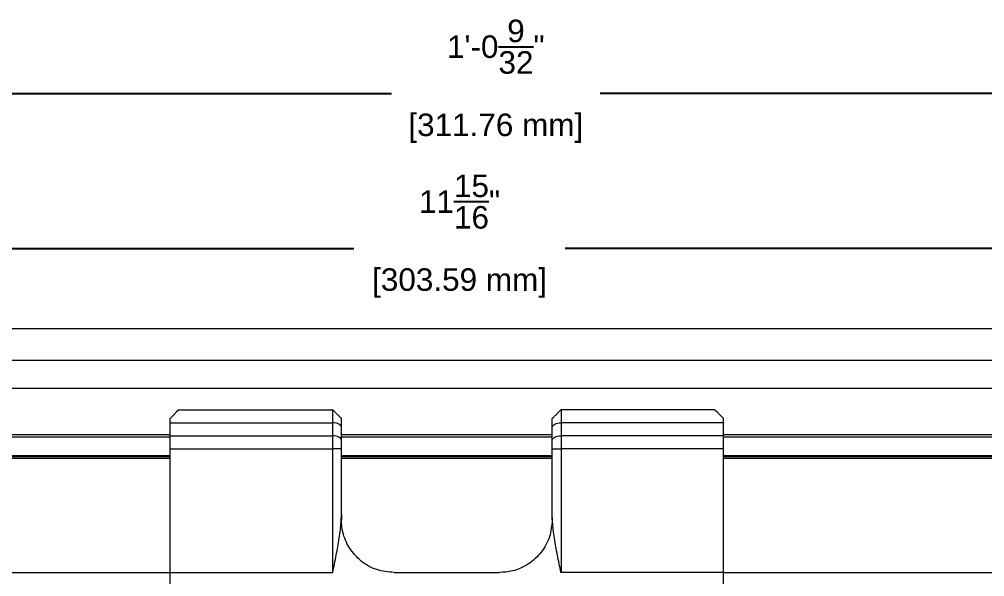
# Model space of a CAD drawing. Header units: inches. Extents: x 0 to 17, y 0 to 10.3.
# Drawn here: x 4.231 to 8.516, y 7.827 to 10.301 of the extents above; entities that cross this region are included whole.
import ezdxf

# ---------------------------------------------------------------- set-up
doc = ezdxf.new("R2010")
doc.units = ezdxf.units.IN
doc.header["$MEASUREMENT"] = 0
doc.layers.add('Dim', color=1, linetype='Continuous', lineweight=25)
doc.layers.add('MCG', color=7, linetype='Continuous')
doc.styles.get("Standard").update_dxf_attribs({"font": 'Arial.ttf'})
doc.dimstyles.new('.1 DIM', dxfattribs={"dimscale": 0, "dimtxt": 0.1, "dimasz": 0.1, "dimexe": 0.18, "dimexo": 0.0625, "dimgap": 0.09, "dimtad": 0, "dimtih": 1, "dimtoh": 1, "dimdec": 5, "dimzin": 0, "dimdsep": 46, "dimlunit": 4, "dimtxsty": 'Standard', "dimcen": 0.09, "dimadec": 0, "dimazin": 0, "dimtfac": 1, "dimtdec": 5, "dimtofl": 0, "dimtmove": 0, "dimatfit": 3, "dimfxl": 1, "dimtolj": 1, "dimtzin": 0, "dimarcsym": 0})

# ---------------------------------------------------------------- blocks, each defined once
blk = doc.blocks.new('*D41')
at = {"layer": 'Defpoints', "color": 0, "transparency": 16777216}
for p in [(12.1615, 9.2845), (0.2093, 8.3382), (12.1615, 8.3382)]:
    blk.add_point(p, dxfattribs=at)
at = {"layer": 'Dim', "color": 0, "lineweight": -2, "transparency": 16777216}
for p, q in [((0.2093, 8.4007), (0.2093, 9.4645)), ((12.1615, 8.4007), (12.1615, 9.4645)), ((0.3093, 9.2845), (5.7168, 9.2845)), ((12.0615, 9.2845), (6.654, 9.2845))]:
    blk.add_line(p, q, dxfattribs=at)
at = {"layer": 'Dim', "color": 0, "transparency": 16777216}
for points in [[(0.3093, 9.3012), (0.3093, 9.2678), (0.2093, 9.2845)], [(12.0615, 9.3012), (12.0615, 9.2678), (12.1615, 9.2845)]]:
    blk.add_solid(points, dxfattribs=at)
at = {"layer": 'Dim', "color": 0, "transparency": 16777216, "char_height": 0.1, "attachment_point": 5}
for s, insert in [('\\A1;11{\\H1x;\\S15/16;}"', (6.1854, 9.4921)), ('\\A1;[303.59 mm]', (6.1854, 9.1308))]:
    blk.add_mtext(s, dxfattribs=dict(at, insert=insert))
blk = doc.blocks.new('*D42')
at = {"layer": 'Defpoints', "color": 0, "transparency": 16777216}
for p in [(12.4831, 9.9714), (0.2093, 8.3382), (12.4831, 8.3382)]:
    blk.add_point(p, dxfattribs=at)
at = {"layer": 'Dim', "color": 0, "lineweight": -2, "transparency": 16777216}
for p, q in [((0.2093, 8.4007), (0.2093, 10.1514)), ((12.4831, 8.4007), (12.4831, 10.1514)), ((0.3093, 9.9714), (5.8831, 9.9714)), ((12.3831, 9.9714), (6.8093, 9.9714))]:
    blk.add_line(p, q, dxfattribs=at)
at = {"layer": 'Dim', "color": 0, "transparency": 16777216}
for points in [[(0.3093, 9.9881), (0.3093, 9.9547), (0.2093, 9.9714)], [(12.3831, 9.9881), (12.3831, 9.9547), (12.4831, 9.9714)]]:
    blk.add_solid(points, dxfattribs=at)
at = {"layer": 'Dim', "color": 0, "transparency": 16777216, "char_height": 0.1, "attachment_point": 5}
for s, insert in [('\\A1;1\'-0{\\H1x;\\S9/32;}"', (6.3462, 10.1797)), ('\\A1;[311.76 mm]', (6.3462, 9.8177))]:
    blk.add_mtext(s, dxfattribs=dict(at, insert=insert))

msp = doc.modelspace()

# ---------------------------------------------------------------- linework, layer by layer
at = {"layer": 'MCG', "linetype": 'Continuous', "lineweight": 15}
for p, q in [((11.91593, 8.927699), (0.454895, 8.927699)), ((11.91593, 8.786695), (0.454895, 8.786695)), ((11.91593, 8.78622), (0.454895, 8.78622)), ((11.91593, 8.661754), (0.454895, 8.661754)), ((4.900965, 8.509811), (4.900965, 8.529303)), ((4.939948, 8.568286), (5.622151, 8.568286)), ((5.622151, 8.568286), (5.622151, 8.509811)), ((5.661134, 8.49032), (5.661134, 8.529303)), ((6.596727, 8.49032), (6.596727, 8.529303)), ((6.63571, 8.568286), (6.63571, 8.509811)), ((7.317913, 8.568286), (6.63571, 8.568286)), ((7.356896, 8.509811), (7.356896, 8.529303)), ((4.900965, 8.509811), (5.622151, 8.509811)), ((4.900965, 8.452361), (4.900965, 8.509811)), ((5.622151, 8.509811), (5.622151, 8.452361)), ((5.661134, 8.43287), (5.661134, 8.49032)), ((6.596727, 8.43287), (6.596727, 8.49032)), ((6.63571, 8.509811), (6.63571, 8.452361)), ((7.356896, 8.509811), (6.63571, 8.509811)), ((7.356896, 8.452361), (7.356896, 8.509811)), ((0.454895, 8.458213), (4.900965, 8.458213)), ((4.900965, 8.446518), (0.454895, 8.446518)), ((4.900965, 8.452361), (5.622151, 8.452361)), ((4.900965, 8.393887), (4.900965, 8.452361)), ((5.622151, 8.452361), (5.622151, 8.393887)), ((5.661134, 8.458213), (6.596727, 8.458213)), ((6.596727, 8.446518), (5.661134, 8.446518)), ((6.63571, 8.452361), (6.63571, 8.393887)), ((7.356896, 8.452361), (6.63571, 8.452361)), ((7.356896, 8.458213), (11.91593, 8.458213)), ((7.356896, 8.393887), (7.356896, 8.452361)), ((11.91593, 8.446518), (7.356896, 8.446518)), ((5.661134, 8.393887), (5.661134, 8.43287)), ((6.596727, 8.393887), (6.596727, 8.43287)), ((2.197437, 8.364654), (4.900965, 8.364654)), ((2.197437, 8.360756), (4.900965, 8.360756)), ((4.900965, 8.393887), (5.622151, 8.393887)), ((4.900965, 7.845367), (4.900965, 8.393887)), ((5.661134, 8.393887), (5.622151, 8.393887)), ((5.622151, 8.393887), (5.622151, 7.845367)), ((5.661134, 8.103952), (5.661134, 8.393887)), ((5.661134, 8.364654), (6.596727, 8.364654)), ((5.661134, 8.360756), (6.596727, 8.360756)), ((6.596727, 8.393887), (6.63571, 8.393887)), ((6.596727, 8.103952), (6.596727, 8.393887)), ((7.356896, 8.393887), (6.63571, 8.393887)), ((6.63571, 8.393887), (6.63571, 7.845367)), ((7.356896, 7.845367), (7.356896, 8.393887)), ((7.356896, 8.364654), (10.173388, 8.364654)), ((7.356896, 8.360756), (10.173388, 8.360756)), ((2.197437, 8.352959), (4.900965, 8.352959)), ((5.661134, 8.352959), (6.596727, 8.352959)), ((7.356896, 8.352959), (10.173388, 8.352959)), ((5.661134, 8.103952), (5.661134, 8.079266)), ((6.596727, 8.079266), (6.596727, 8.103952)), ((2.197437, 7.845367), (4.900965, 7.845367)), ((4.900965, 7.155368), (4.900965, 7.845367)), ((4.900965, 7.845367), (5.622151, 7.845367)), ((5.895032, 7.845367), (6.362829, 7.845367)), ((7.356896, 7.845367), (6.63571, 7.845367)), ((7.356896, 7.155368), (7.356896, 7.845367)), ((7.356896, 7.845367), (10.173388, 7.845367))]:
    msp.add_line(p, q, dxfattribs=at)
at = {"layer": 'MCG', "linetype": 'Continuous', "lineweight": 15, "flags": 128}
for points in [[(4.939948, 8.568286), (4.937372, 8.56571), (4.929758, 8.558096), (4.917442, 8.54578), (4.900965, 8.529303)], [(7.317913, 8.568286), (7.320489, 8.56571), (7.328103, 8.558096), (7.340419, 8.54578), (7.356896, 8.529303)], [(5.661134, 8.49032), (5.660385, 8.494123), (5.658167, 8.497779), (5.654564, 8.501149), (5.649716, 8.504103), (5.643809, 8.506527), (5.637069, 8.508328), (5.629756, 8.509437), (5.622151, 8.509811)], [(6.596727, 8.49032), (6.597476, 8.494123), (6.599694, 8.497779), (6.603297, 8.501149), (6.608145, 8.504103), (6.614052, 8.506527), (6.620792, 8.508328), (6.628105, 8.509437), (6.63571, 8.509811)], [(5.661134, 8.43287), (5.660385, 8.436672), (5.658167, 8.440329), (5.654564, 8.443699), (5.649716, 8.446652), (5.643809, 8.449076), (5.637069, 8.450878), (5.629756, 8.451987), (5.622151, 8.452361)], [(6.596727, 8.43287), (6.597476, 8.436672), (6.599694, 8.440329), (6.603297, 8.443699), (6.608145, 8.446652), (6.614052, 8.449076), (6.620792, 8.450878), (6.628105, 8.451987), (6.63571, 8.452361)]]:
    msp.add_lwpolyline(points, dxfattribs=at)
at = {"layer": 'MCG', "linetype": 'Continuous', "lineweight": 15}
for points, knots in [([(5.661134, 8.529303), (5.661222, 8.529215), (5.661341, 8.529096), (5.66002, 8.530417), (5.658121, 8.532316), (5.655029, 8.535409), (5.651656, 8.538781), (5.647872, 8.542565), (5.643459, 8.546979), (5.637812, 8.552625), (5.630948, 8.559489), (5.624453, 8.565984), (5.62225, 8.568187), (5.622161, 8.568276), (5.622151, 8.568286)], [0, 0, 0, 0, 0.20610846, 0.27837386, 0.35116443, 0.39237822, 0.4339032, 0.47087297, 0.50839614, 0.56859555, 0.6580833, 0.79227011, 0.97582974, 1, 1, 1, 1]), ([(6.596727, 8.529303), (6.596639, 8.529215), (6.59652, 8.529096), (6.597841, 8.530417), (6.59974, 8.532316), (6.602832, 8.535408), (6.606205, 8.538781), (6.609989, 8.542565), (6.614402, 8.546979), (6.620049, 8.552625), (6.626913, 8.559489), (6.633408, 8.565984), (6.635611, 8.568187), (6.6357, 8.568276), (6.63571, 8.568286)], [0, 0, 0, 0, 0.20610847, 0.27837387, 0.35116438, 0.39237829, 0.43390312, 0.47087288, 0.50839606, 0.56859564, 0.65808326, 0.79227007, 0.97582974, 1, 1, 1, 1]), ([(5.622151, 7.845367), (5.622232, 7.845749), (5.627678, 7.871583), (5.63572, 7.909607), (5.647632, 7.972558), (5.657914, 8.033242), (5.660095, 8.081122), (5.661134, 8.103952)], [0, 0, 0, 0, 0.00440154, 0.29811187, 0.43838771, 0.7322201, 1, 1, 1, 1]), ([(6.63571, 7.845367), (6.635629, 7.845749), (6.630183, 7.871583), (6.622141, 7.909607), (6.610229, 7.972558), (6.599947, 8.033242), (6.597766, 8.081122), (6.596727, 8.103952)], [0, 0, 0, 0, 0.00440154, 0.29811187, 0.43838771, 0.7322201, 1, 1, 1, 1]), ([(5.895032, 7.845367), (5.868754, 7.847949), (5.816194, 7.853113), (5.746203, 7.893357), (5.693671, 7.95218), (5.665295, 8.01804), (5.662365, 8.061156), (5.661134, 8.079266)], [0, 0, 0, 0, 0.21299664, 0.42601, 0.63834823, 0.84810583, 1, 1, 1, 1]), ([(6.596727, 8.079266), (6.594336, 8.053797), (6.589551, 8.002834), (6.550788, 7.933119), (6.493024, 7.879968), (6.42697, 7.850017), (6.381951, 7.846753), (6.362829, 7.845367)], [0, 0, 0, 0, 0.21252974, 0.42527153, 0.63417015, 0.8446083, 1, 1, 1, 1])]:
    msp.add_open_spline(points, degree=3, knots=knots, dxfattribs=at)

# ---------------------------------------------------------------- dimensions: what is measured, and where the dimension line sits
at = {"layer": 'Dim'}
for base, p2, picture, middle in [((12.483133, 9.971388), (12.483133, 8.338189), '*D42', (6.346218, 9.971388)), ((12.161523, 9.284491), (12.161523, 8.338189), '*D41', (6.185413, 9.284491))]:
    dim = msp.add_linear_dim(base=base, p1=(0.209302, 8.338189), p2=p2, dimstyle='.1 DIM', override={"dimscale": 1, "dimpost": '\\X'}, dxfattribs=at)
    dim.commit()
    dim.dimension.update_dxf_attribs({"geometry": picture, "text_midpoint": middle})

doc.saveas('drawing.dxf')
